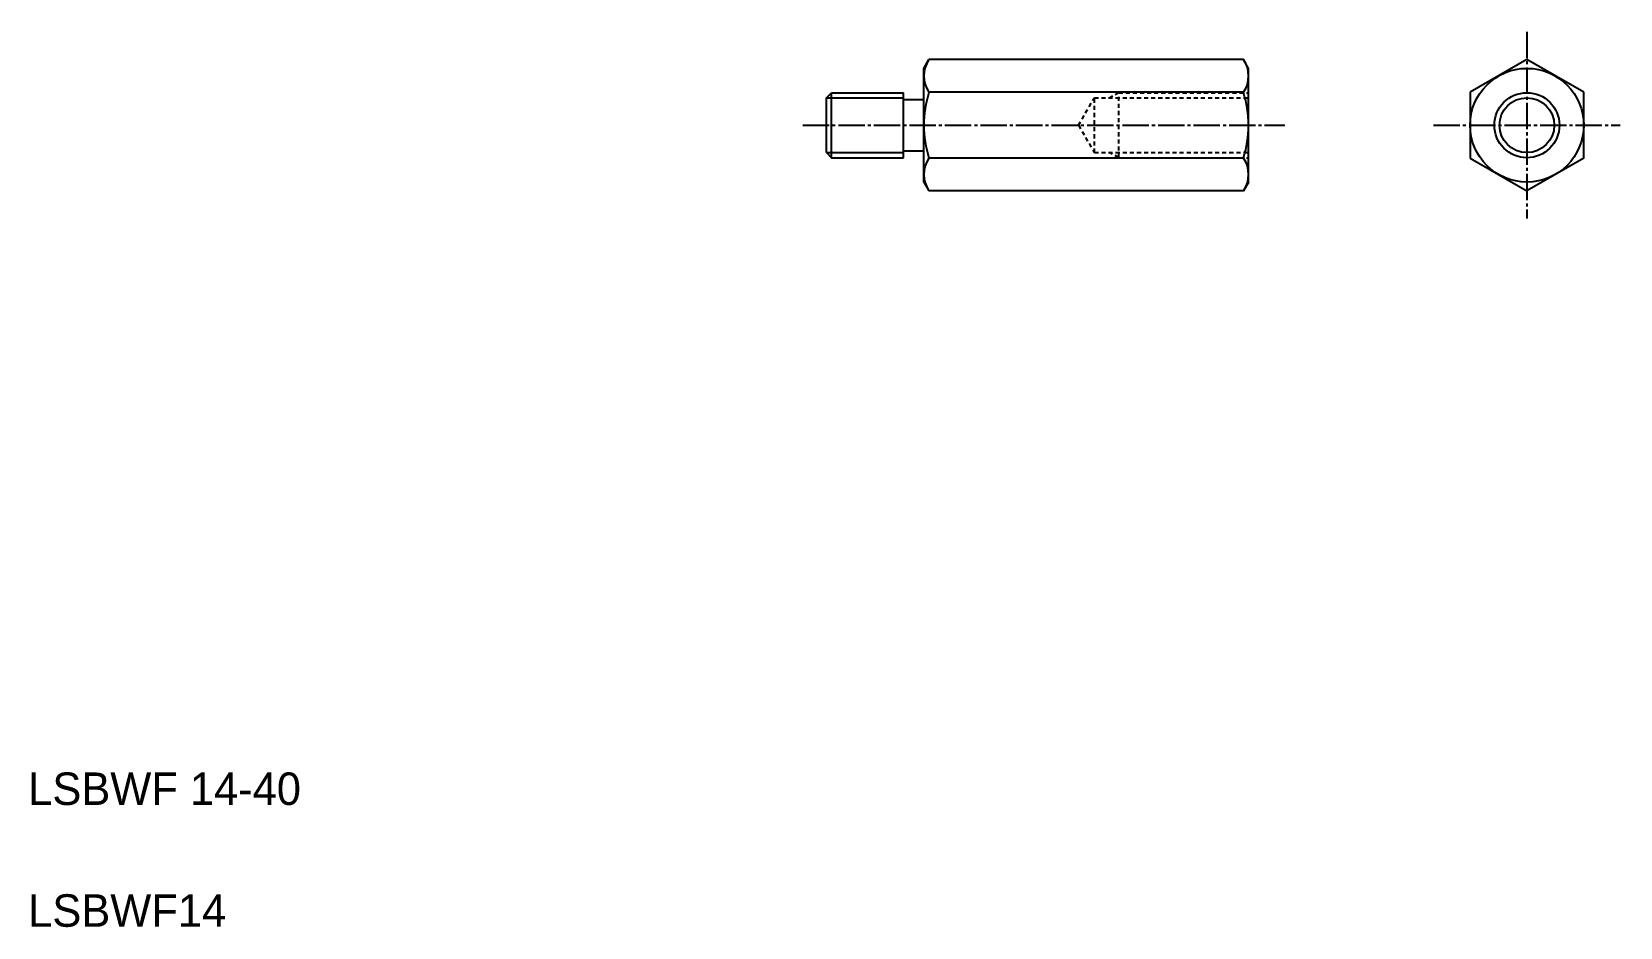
# Model space of a CAD drawing. Extents: x 10 to 206, y 10 to 120.
import ezdxf

# ---------------------------------------------------------------- set-up
doc = ezdxf.new("R2010")
doc.units = 0
doc.header["$LTSCALE"] = 0.25
doc.linetypes.add('CENTER', pattern=[17.5, 13, -1.5, 1.5, -1.5])
doc.linetypes.add('DASHED', pattern=[3.5, 2, -1.5])
doc.layers.get('0').update_dxf_attribs({"linetype": 'CONTINUOUS'})
doc.layers.add('CENTER', color=1, linetype='CENTER')

msp = doc.modelspace()

# ---------------------------------------------------------------- linework, layer by layer
at = {"linetype": 'CONTINUOUS'}
for p, q in [((120.3, 115.7), (120.92, 116.79)), ((120.3, 101.7), (120.3, 115.7)), ((160.3, 115.7), (159.67, 116.79)), ((160.3, 101.7), (160.3, 115.7)), ((108.3, 112.08), (108.92, 112.7)), ((108.3, 105.33), (108.3, 112.08)), ((108.92, 104.7), (108.92, 112.7)), ((108.92, 112.7), (117.8, 112.7)), ((117.8, 104.7), (117.8, 112.7)), ((117.8, 111.85), (120.3, 111.85)), ((120.3, 105.55), (120.3, 111.85)), ((108.3, 105.33), (108.92, 104.7)), ((108.92, 104.7), (117.8, 104.7)), ((117.8, 105.55), (120.3, 105.55)), ((120.3, 101.7), (120.92, 100.62)), ((160.3, 101.7), (159.67, 100.62))]:
    msp.add_line(p, q, dxfattribs=at)
for p, q in [((159.67, 116.79), (120.92, 116.79)), ((194.57, 116.79), (187.57, 112.75)), ((201.57, 112.75), (194.57, 116.79)), ((159.67, 112.75), (120.92, 112.75)), ((160.3, 104.7), (160.3, 112.7)), ((187.57, 112.75), (187.57, 104.66)), ((201.57, 104.66), (201.57, 112.75)), ((160.3, 108.7), (160.3, 108.7)), ((159.67, 104.66), (120.92, 104.66)), ((160.3, 105.2), (160.3, 105.2)), ((187.57, 104.66), (194.57, 100.62)), ((201.57, 104.66), (194.57, 100.62)), ((159.67, 100.62), (120.92, 100.62))]:
    msp.add_line(p, q)
at = {"color": 3, "linetype": 'CONTINUOUS'}
for p, q in [((108.3, 112.08), (117.8, 112.08)), ((108.3, 105.33), (117.8, 105.33))]:
    msp.add_line(p, q, dxfattribs=at)
at = {"color": 3, "linetype": 'DASHED'}
for p, q in [((139.35, 108.7), (141.3, 112.08)), ((141.3, 112.08), (160.3, 112.08)), ((141.3, 105.33), (141.3, 112.08)), ((144.3, 112.7), (143.22, 112.08)), ((144.3, 112.7), (160.3, 112.7)), ((144.3, 104.7), (144.3, 112.7)), ((139.35, 108.7), (141.3, 105.33)), ((141.3, 105.33), (160.3, 105.33)), ((144.3, 104.7), (143.22, 105.33)), ((144.3, 104.7), (160.3, 104.7))]:
    msp.add_line(p, q, dxfattribs=at)
msp.add_circle((194.57, 108.7), 7)
at = {"color": 3, "linetype": 'CONTINUOUS'}
msp.add_circle((194.57, 108.7), 4, dxfattribs=at)
at = {"linetype": 'CONTINUOUS'}
msp.add_circle((194.57, 108.7), 3.37, dxfattribs=at)
for centre, radius, start, end in [((123.88, 114.77), 3.58, 145.6158, 214.3842), ((156.72, 114.77), 3.58, 325.6158, 34.3842), ((133.67, 108.7), 13.37, 162.412, 197.588), ((146.92, 108.7), 13.37, 342.412, 17.588), ((123.88, 102.64), 3.58, 145.6158, 214.3842), ((156.72, 102.64), 3.58, 325.6158, 34.3842)]:
    msp.add_arc(centre, radius, start, end)
at = {"layer": 'CENTER', "color": 1, "linetype": 'CENTER'}
for p, q in [((194.57, 120.2), (194.57, 97.2)), ((105.4, 108.7), (164.76, 108.7)), ((183.07, 108.7), (206.07, 108.7))]:
    msp.add_line(p, q, dxfattribs=at)

# ---------------------------------------------------------------- texts
for s, p in [('LSBWF 14-40', (10, 25)), ('LSBWF14', (10, 10))]:
    msp.add_text(s, height=4).set_placement(p)

doc.saveas('drawing.dxf')
